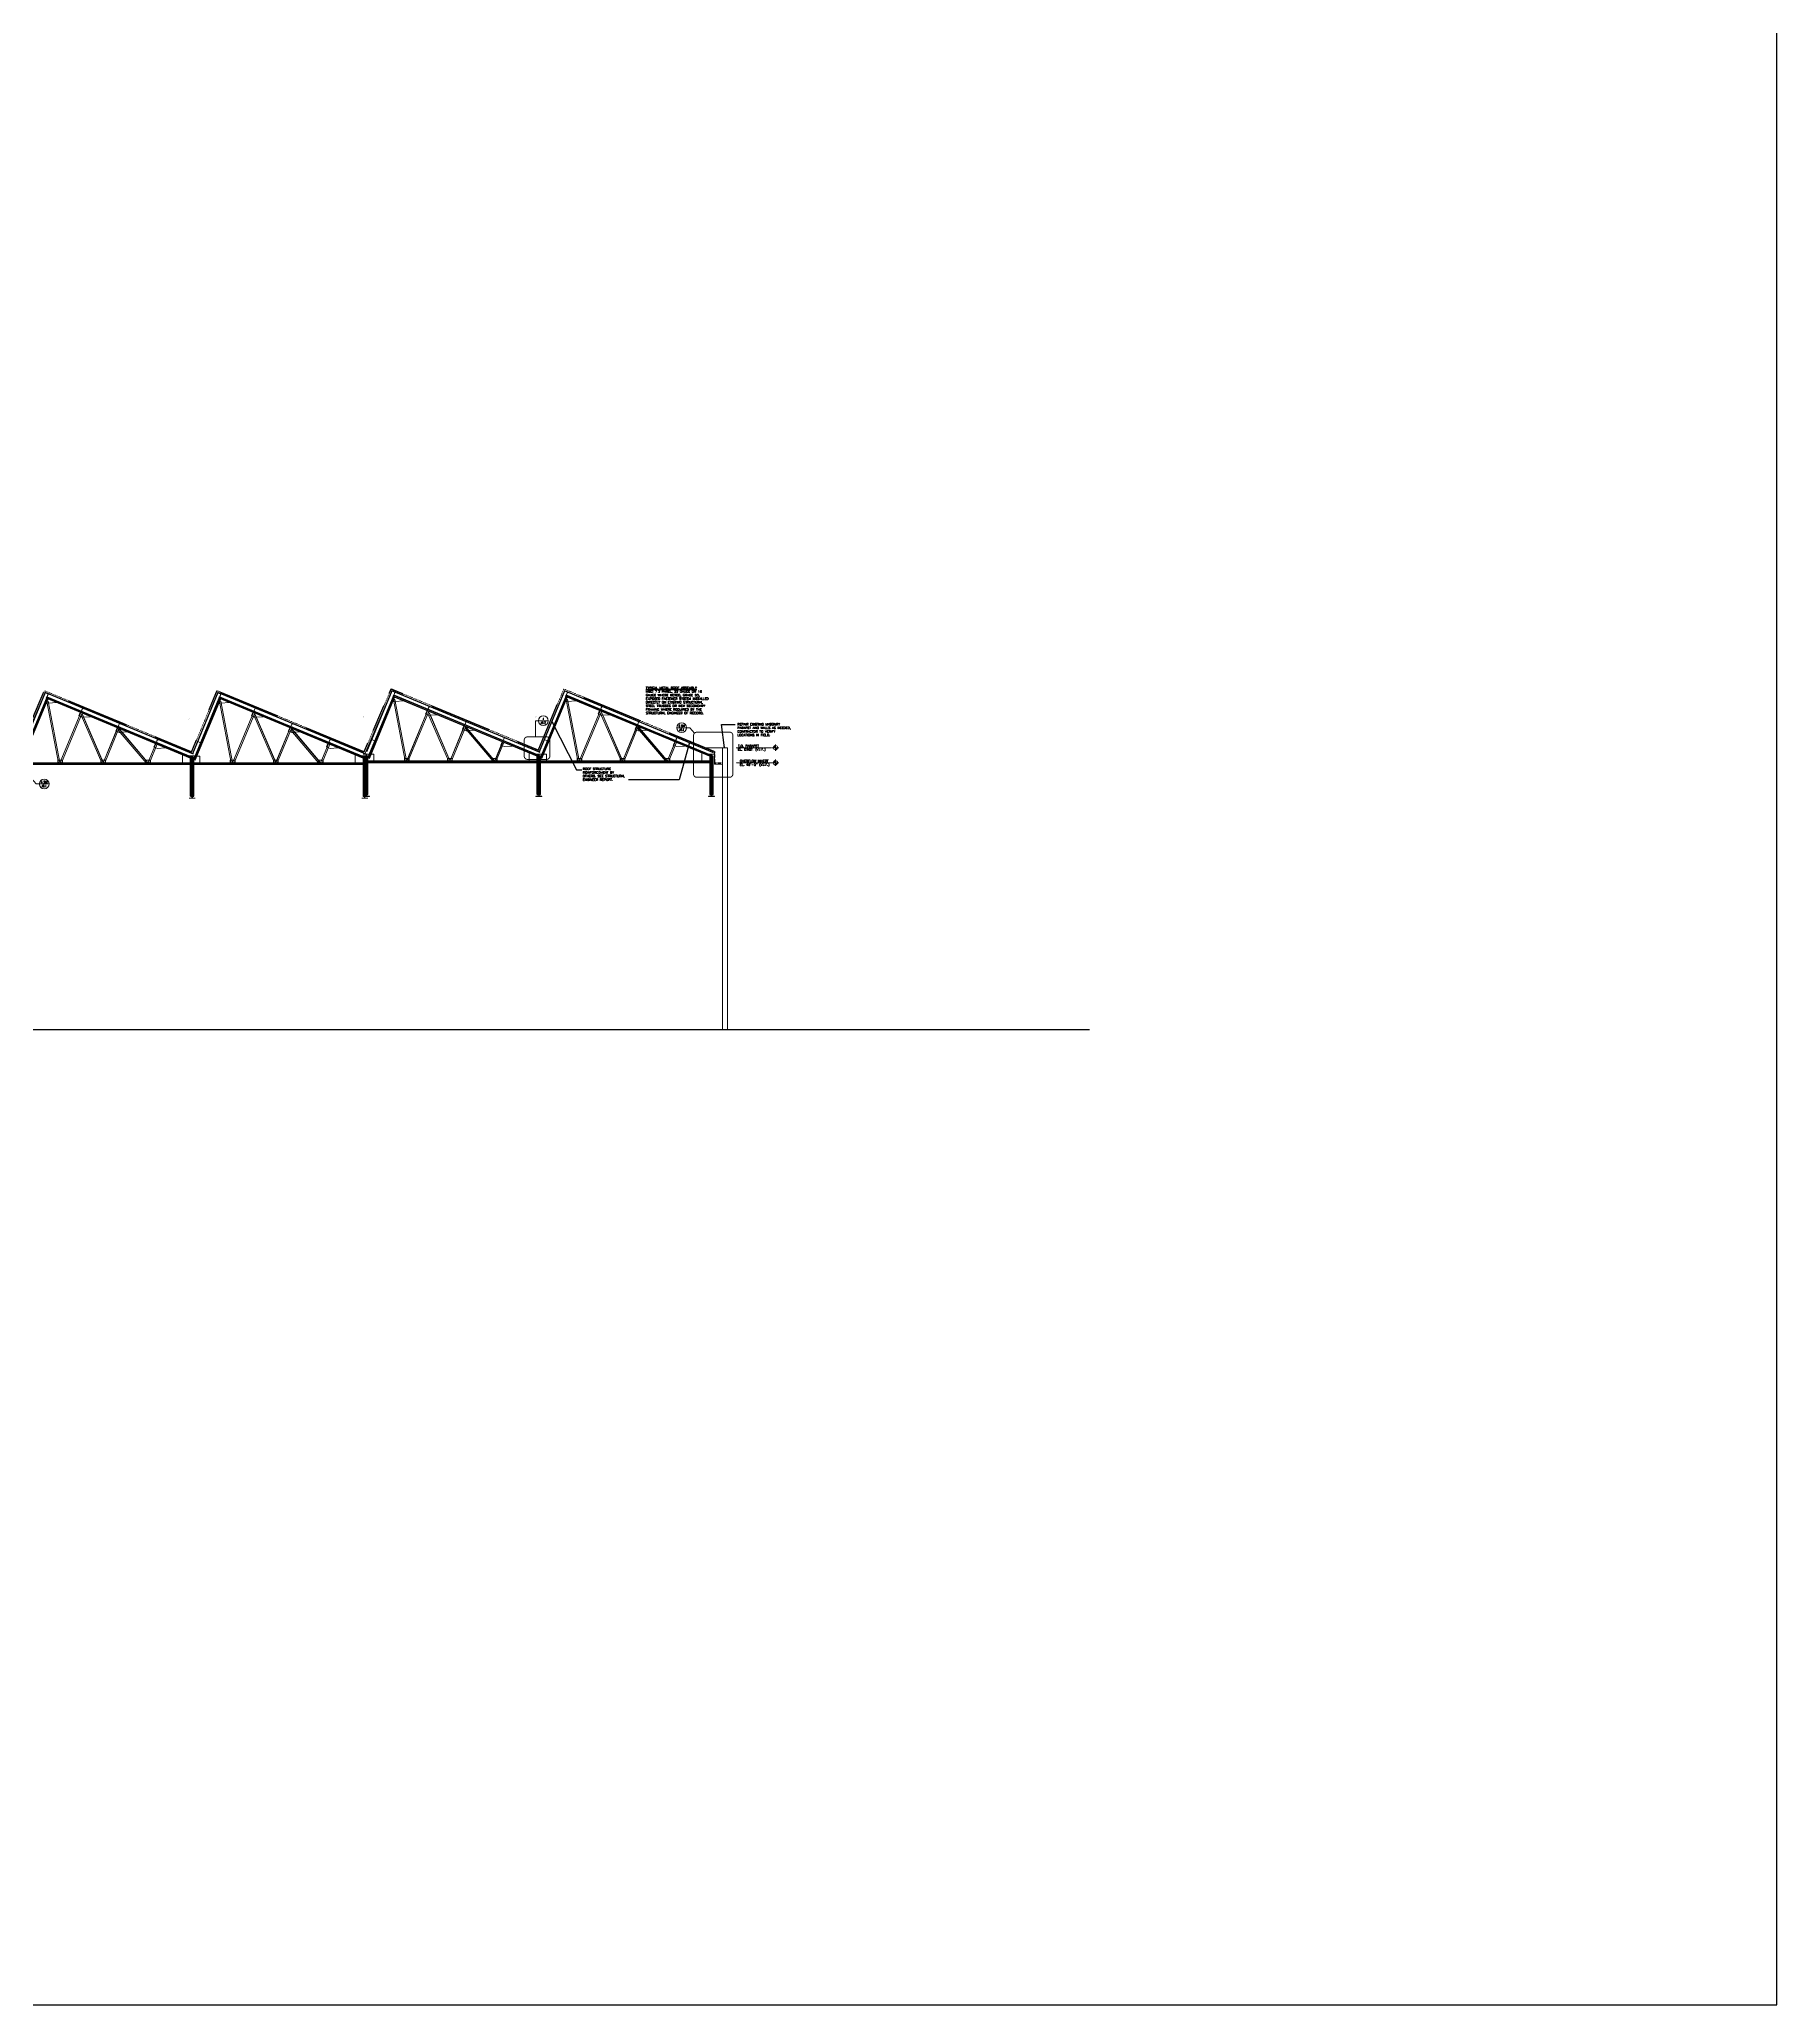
# Model space of a CAD drawing. Header units: inches. Extents: x -33163 to 19162, y -8858 to 30669.
# Drawn here: x -15376 to -11752, y -8858 to -4759 of the extents above; entities that cross this region are included whole.
import ezdxf
from ezdxf.enums import TextEntityAlignment as Align

# ---------------------------------------------------------------- set-up
doc = ezdxf.new("R2010")
doc.units = ezdxf.units.IN
for name, pattern in [('CENTER', [2, 1.25, -0.25, 0.25, -0.25]), ('DASHED', [0.75, 0.5, -0.25]), ('HIDDEN2', [0.1875, 0.125, -0.0625])]:
    doc.linetypes.add(name, pattern=pattern)
doc.layers.get('0').update_dxf_attribs({"color": 9, "lineweight": 0})
doc.layers.get('Defpoints').update_dxf_attribs({"color": 254})
for name, color, linetype in [('A-ANNO-NOTE-48', 12, 'Continuous'), ('A-WALL-EXIST', 251, 'Continuous'), ('ELEV-MK', 7, 'Continuous'), ('TRUSS_Geometry', 12, 'Continuous'), ('WALL_Solid Fills', 11, 'Continuous')]:
    doc.layers.add(name, color=color, linetype=linetype)
for name, color, linetype, lineweight in [('A-ANNO-SYMB-48', 12, 'Continuous', 9), ('A-ROOF-BELOW', 251, 'Continuous', 5), ('A-ROOF-EXIST', 7, 'Continuous', 30), ('METAL-DECK', 12, 'Continuous', 0)]:
    doc.layers.add(name, color=color, linetype=linetype, lineweight=lineweight)
doc.styles.add('ROMANS', font='romans.shx', dxfattribs={"width": 1.1})
doc.dimstyles.new('Dim 48', dxfattribs={"dimscale": 48, "dimtxt": 0.09375, "dimasz": 0.0625, "dimexe": 0.0625, "dimexo": 0.0625, "dimgap": 0.09375, "dimtad": 1, "dimdec": 4, "dimzin": 3, "dimdsep": 46, "dimlunit": 4, "dimtxsty": 'ROMANS', "dimblk1": 'ARCHTICK', "dimblk2": 'ARCHTICK', "dimsah": 1, "dimcen": 0.0625, "dimdle": 0.0625, "dimclrd": 2, "dimclre": 2, "dimclrt": 3, "dimaunit": 1, "dimazin": 0, "dimtm": 1e-09, "dimtfac": 1, "dimtdec": 4, "dimtmove": 2, "dimatfit": 3, "dimldrblk": 'CLOSEDBLANK', "dimfxl": 1, "dimtolj": 1, "dimtzin": 3, "dimarcsym": 0})

# ---------------------------------------------------------------- blocks, each defined once
blk = doc.blocks.new('A$Ca5cd4c98')
at = {"layer": 'METAL-DECK', "lineweight": 30}
for points in [[(60.6, 220.2), (7.7, 92.6)], [(369.9, 91.7), (60.6, 220.2)]]:
    blk.add_lwpolyline(points, dxfattribs=at)
at = {"layer": 'TRUSS_Geometry', "lineweight": 25}
for points in [[(63.4, 207.8), (63.1, 207.9), (10.6, 81.2), (10.8, 81.1)], [(364.7, 86), (64.3, 210.8)], [(6.8, 4), (3.8, 4), (3.8, 84), (6.8, 84)], [(7.6, 4), (7.3, 4), (7.3, 84), (7.6, 84)], [(366.8, 4), (366.8, 84), (363.8, 84), (363.8, 4), (366.8, 4), (367.1, 4), (367.1, 84)], [(10.6, 73.9), (363.8, 73.9)], [(10.6, 71.2), (363.8, 71.2)], [(10.6, 70.9), (363.8, 70.9)]]:
    blk.add_lwpolyline(points, dxfattribs=at)
for points in [[(10.8, 81.1), (13.6, 79.9), (66.2, 206.6), (63.4, 207.8)], [(364.8, 86.3), (363.6, 83.5), (63.3, 208.2), (64.4, 211)], [(7.1, 4), (6.8, 4), (6.8, 84), (7.1, 84)], [(7.6, 84), (7.6, 4), (10.6, 4), (10.6, 71.7), (10.6, 78), (10.6, 84)], [(370.6, 78), (370.6, 84), (367.6, 84), (367.6, 4), (370.6, 4), (370.6, 71.7)]]:
    blk.add_lwpolyline(points, close=True, dxfattribs=at)
at = {"layer": 'TRUSS_Geometry', "lineweight": 18}
for points in [[(60.6, 220.2), (63.9, 218.8), (67.1, 217.5), (66.5, 216.1), (66, 214.7), (65.7, 214.8), (66.2, 216), (66.7, 217.2), (66.7, 217.2), (66.7, 217.3), (66.7, 217.4), (66.6, 217.4), (63.8, 218.6), (61, 219.8), (60.9, 219.8), (60.8, 219.8), (60.7, 219.7), (60.7, 219.7), (60.2, 218.5), (59.7, 217.3), (59.5, 217.4), (59.6, 217.5), (59.6, 217.7)], [(141.4, 186.6), (141.3, 186.5), (141.3, 186.4), (140.1, 186.9), (138.9, 187.4), (138.9, 187.4), (138.8, 187.4), (138.7, 187.3), (138.7, 187.3), (137.5, 184.4), (136.3, 181.6), (136.3, 181.5), (136.3, 181.4), (136.4, 181.4), (136.4, 181.3), (137.6, 180.9), (138.8, 180.4), (138.7, 180.3), (138.7, 180.2), (137.3, 180.7), (135.9, 181.3), (137.3, 184.5), (138.6, 187.8), (140, 187.2)], [(212.8, 149.4), (214.1, 152.6), (215.5, 155.8), (216.9, 155.3), (218.3, 154.7), (218.2, 154.6), (218.2, 154.5), (217, 154.9), (215.8, 155.4), (215.7, 155.5), (215.7, 155.4), (215.6, 155.4), (215.6, 155.3), (214.4, 152.5), (213.2, 149.7), (213.2, 149.6), (213.2, 149.5), (213.3, 149.5), (213.3, 149.4), (214.5, 149), (215.7, 148.4), (215.6, 148.3), (215.6, 148.2), (214.2, 148.8)], [(7.1, 84), (7.1, 88), (0.8, 88), (0.8, 87.7), (6.8, 87.7), (6.8, 84)], [(7.3, 84), (7.3, 88), (13.6, 88), (13.6, 87.7), (7.6, 87.7), (7.6, 84)], [(23.8, 113), (23.7, 113.1), (23.6, 113.1), (24.1, 114.3), (24.5, 115.5), (24.5, 115.6), (24.5, 115.6), (24.5, 115.7), (24.4, 115.7), (21.6, 116.9), (18.8, 118.1), (18.7, 118.1), (18.6, 118.1), (18.6, 118), (18.5, 118), (18, 116.8), (17.5, 115.6), (17.4, 115.7), (17.3, 115.7), (17.9, 117.1), (18.5, 118.5), (21.7, 117.1), (25, 115.8), (24.4, 114.4)], [(367.1, 84), (367.1, 88), (360.9, 88), (360.9, 87.7), (366.8, 87.7), (366.8, 84)], [(367.4, 88), (373.6, 88), (373.6, 87.7), (367.6, 87.7), (367.6, 84), (367.4, 84)], [(367.4, 0), (367.4, 4), (367.6, 4), (367.6, 0.3), (373.6, 0.3), (373.6, 0)]]:
    blk.add_lwpolyline(points, close=True, dxfattribs=at)
for points in [[(69.9, 216.3), (69.8, 216.2), (69.8, 216.1), (68.6, 216.6), (67.4, 217.1), (67.4, 217.1), (67.3, 217.1), (67.2, 217.1), (67.1, 217), (66, 214.2), (64.8, 211.4), (64.8, 211.3), (64.8, 211.2), (64.9, 211.1), (64.9, 211.1), (66.1, 210.6), (67.3, 210.1), (67.3, 210), (67.2, 209.9), (65.8, 210.5), (64.4, 211), (65.8, 214.2), (67.1, 217.5)], [(295.2, 122.2), (294, 119.4), (292.9, 116.6), (292.9, 116.5), (292.9, 116.5), (292.9, 116.4), (293, 116.4), (294.2, 115.8), (295.4, 115.4), (295.3, 115.3), (295.3, 115.1), (293.9, 115.7), (292.5, 116.3), (293.8, 119.5), (295.1, 122.8), (296.5, 122.2), (297.9, 121.6), (297.9, 121.5), (297.8, 121.4), (296.6, 121.9), (295.5, 122.3)], [(6.8, 4), (6.8, 0.3), (0.8, 0.3), (0.8, 0), (7.1, 0)], [(7.6, 4), (7.6, 0.3), (13.6, 0.3), (13.6, 0), (7.3, 0), (7.3, 4)], [(367.1, 4), (367.1, 0), (360.9, 0), (360.9, 0.3), (366.8, 0.3), (366.8, 4)]]:
    blk.add_lwpolyline(points, dxfattribs=at)
at = {"layer": 'TRUSS_Geometry', "lineweight": 13}
for points in [[(60.3, 201.2), (63.4, 199.9), (64.5, 199.5), (67.7, 198.1), (67.8, 198.1), (83.9, 199.3), (84.1, 199.6), (85.2, 202.3)], [(137.7, 177.3), (94.7, 73.9), (91.9, 75.1), (134.9, 178.5), (135.1, 178.4), (92.2, 75), (91.9, 75.1)], [(135, 181.7), (133.9, 178.9), (130.9, 171.8), (131.9, 171.5), (134.7, 170.3), (137.5, 169.1), (138.3, 168.8), (140.9, 169), (154.5, 169.9), (154.7, 170.3), (155.8, 173.1)], [(214.5, 145.4), (184.8, 73.9), (182, 75.1), (211.7, 146.6), (211.9, 146.5), (182.2, 75), (182, 75.1)], [(211.9, 149.8), (210.8, 147), (207.8, 139.9), (208.7, 139.6), (211.5, 138.4), (215.3, 136.9), (217.3, 137), (221.1, 137.3), (231.4, 138), (231.5, 138.3), (232.7, 141.1)], [(23.1, 73.9), (23.1, 87.7), (16.8, 87.7), (13.3, 87.7)], [(294.3, 112.3), (278.4, 73.9), (275.6, 75.1)], [(312.3, 108.1), (311.2, 105.3), (311, 105), (294.9, 103.8), (291.4, 105.2), (288.6, 106.4), (287.5, 106.9), (290.5, 113.9), (291.6, 116.7)], [(347.2, 70.9), (347.2, 73.9), (347.2, 90.3), (347.2, 93.6)], [(364.8, 86.3), (366.8, 85.4)], [(86.7, 70.9), (86.7, 73.9), (86.7, 78.9), (87.4, 78.9), (90.5, 78.9), (93.5, 78.9), (96.7, 78.9), (96.7, 78.8), (96.7, 73.9), (96.7, 70.9)], [(176.6, 70.9), (176.6, 73.9), (176.6, 78.8), (176.6, 78.9), (179.8, 78.9), (183.6, 78.9), (186.6, 78.9), (186.6, 78.3), (186.6, 73.9), (186.6, 70.9)], [(280.2, 70.9), (280.2, 73.9), (280.2, 78.3), (280.2, 78.9), (277.2, 78.9), (270.7, 78.9), (270.2, 78.9), (270.2, 74.9), (270.2, 73.9), (270.2, 70.9)]]:
    blk.add_lwpolyline(points, dxfattribs=at)
for points in [[(91.3, 74.5), (67, 202.2), (64.1, 201.7), (88.3, 73.9)], [(91.3, 74.5), (67, 202.2), (66.8, 202.1), (91, 74.5)], [(178.7, 73.9), (181.5, 75.1), (138.6, 174.2), (138.3, 174.1), (181.2, 75), (181.5, 75.1), (140.9, 169), (138.6, 174.2), (135.8, 173)], [(273.3, 75.9), (221.1, 137.3), (215.4, 144), (213.1, 142), (271, 73.9)], [(215.4, 144), (221.1, 137.3), (273.3, 75.9), (273.1, 75.7), (215.1, 143.8)], [(291.5, 113.4), (275.6, 75.1), (275.8, 75), (291.8, 113.3)]]:
    blk.add_lwpolyline(points, close=True, dxfattribs=at)
at = {"layer": 'WALL_Solid Fills', "lineweight": 25, "transparency": 33554559}
blk.add_solid([(0.4, 164.3), (1.6, 167.3), (0, 164.5), (1.2, 167.4)], dxfattribs=at)
blk = doc.blocks.new('target')
for p, q in [((-6, 0), (6, 0)), ((-4, 0.5), (0, 0.5)), ((-4, 0.3), (0, 0.3)), ((-4, 0.2), (0, 0.2)), ((-3.9, 1), (0, 1)), ((-3.9, 0.8), (0, 0.8)), ((-3.9, 0.7), (0, 0.7)), ((-3.8, 1.3), (0, 1.3)), ((-3.8, 1.2), (0, 1.2)), ((-3.7, 1.5), (0, 1.5)), ((-3.6, 1.8), (0, 1.8)), ((-3.6, 1.7), (0, 1.7)), ((-3.5, 2), (0, 2)), ((-3.4, 2.2), (0, 2.2)), ((-3.2, 2.3), (0, 2.3)), ((-3.1, 2.5), (0, 2.5)), ((-3, 2.7), (0, 2.7)), ((-2.8, 2.8), (0, 2.8)), ((-2.6, 3), (0, 3)), ((-2.4, 3.2), (0, 3.2)), ((-2.2, 3.3), (0, 3.3)), ((-1.9, 3.5), (0, 3.5)), ((-1.6, 3.7), (0, 3.7)), ((-1.1, 3.8), (0, 3.8)), ((0, 6), (0, -6)), ((0, 0), (4, 0)), ((0, 0), (4, 0)), ((4, -0.2), (0, -0.2)), ((4, -0.3), (0, -0.3)), ((4, -0.5), (0, -0.5)), ((3.9, -0.7), (0, -0.7)), ((3.9, -0.8), (0, -0.8)), ((3.9, -1), (0, -1)), ((3.8, -1.2), (0, -1.2)), ((3.8, -1.3), (0, -1.3)), ((3.7, -1.5), (0, -1.5)), ((3.6, -1.7), (0, -1.7)), ((3.6, -1.8), (0, -1.8)), ((3.5, -2), (0, -2)), ((3.4, -2.2), (0, -2.2)), ((3.2, -2.3), (0, -2.3)), ((3.1, -2.5), (0, -2.5)), ((3, -2.7), (0, -2.7)), ((2.8, -2.8), (0, -2.8)), ((2.6, -3), (0, -3)), ((2.4, -3.2), (0, -3.2)), ((2.2, -3.3), (0, -3.3)), ((1.9, -3.5), (0, -3.5)), ((1.6, -3.7), (0, -3.7)), ((1.1, -3.8), (0, -3.8))]:
    blk.add_line(p, q)
blk.add_circle((0, 0), 4)
blk = doc.blocks.new('_ArchTick')
at = {"color": 0, "linetype": 'ByBlock', "const_width": 0.15}
blk.add_lwpolyline([(-0.5, -0.5), (0.5, 0.5)], dxfattribs=at)
blk = doc.blocks.new('DETL_TAG')
at = {"color": 0, "linetype": 'ByBlock'}
blk.add_line((20.4, 0), (-20.4, 0), dxfattribs=at)
blk.add_circle((0, 0), 20.4, dxfattribs=at)
at = {"color": 0, "linetype": 'ByBlock', "style": 'ROMANS', "width": 0.625}
for tag, p in [('NUMBER', (0, 7.9)), ('SHEET', (0, -8.5)), ('NOTE', (0, -28.8)), ('NOTE', (0, -41))]:
    blk.add_attdef(tag, text='', height=9, dxfattribs=at).set_placement(p, align=Align.MIDDLE)

msp = doc.modelspace()

# ---------------------------------------------------------------- linework, layer by layer
at = {"layer": 'A-ANNO-SYMB-48', "linetype": 'CENTER'}
for p, q in [((-13922.4524, -6267.51953), (-13840.2736, -6267.51953)), ((-13922.16295, -6236.1762), (-13840.20748, -6236.1762))]:
    msp.add_line(p, q, dxfattribs=at)
at = {"layer": 'A-ANNO-SYMB-48'}
for points in [[(-14334.83556, -6180.06988), (-14341.14454, -6180.06988), (-14341.14454, -6213.63651)], [(-14025.54816, -6194.57786), (-14019.23917, -6194.57786), (-14009.18551, -6205.88127)], [(-15375.89727, -6311.8211), (-15382.20626, -6311.8211), (-15392.25992, -6300.5177)]]:
    msp.add_lwpolyline(points, dxfattribs=at)
at = {"layer": 'A-ANNO-SYMB-48', "linetype": 'HIDDEN2', "const_width": 2, "flags": 128}
msp.add_lwpolyline([(-14364.40489, -6220.41651), (-14364.40489, -6253.85389, 0.4142135624), (-14357.62489, -6260.63389), (-14317.6794, -6260.63389, 0.4142135624), (-14310.8994, -6253.85389), (-14310.8994, -6220.41651, 0.4142135624), (-14317.6794, -6213.63651), (-14357.62489, -6213.63651, 0.4142135624)], format="xyb", close=True, dxfattribs=at)
at = {"layer": 'A-ROOF-BELOW', "linetype": 'Continuous', "lineweight": 0}
msp.add_line((-13986.65032, -6236.1762), (-13950.54587, -6236.1762), dxfattribs=at)
msp.add_lwpolyline([(-15504.03067, -6381.86489), (-15504.03067, -6236.1762), (-15492.03067, -6236.1762), (-15492.03067, -6270.51953), (-15420.42138, -6270.51953), (-15420.42138, -6253.45284), (-15363.61157, -6121.26923), (-15056.53554, -6248.80016), (-15003.56815, -6121.27041), (-14696.71851, -6248.71537), (-14640.34026, -6117.53591), (-14333.26423, -6245.06684), (-14280.29685, -6117.53709), (-13967.34665, -6247.51582), (-13967.34665, -6270.51953), (-13950.54587, -6270.51953), (-13950.54587, -6236.1762), (-13940.57257, -6236.1762), (-13940.57257, -6823.77168)], dxfattribs=at)
msp.add_lwpolyline([(-13950.54587, -6823.77168), (-13940.57257, -6823.77168), (-13940.57257, -6236.1762), (-13950.54587, -6236.1762)], close=True, dxfattribs=at)
at = {"layer": 'A-ROOF-EXIST', "linetype": 'DASHED'}
msp.add_lwpolyline([(-15492.03067, -6267.51953), (-15423.42138, -6267.51953), (-15423.42138, -6252.83547), (-15365.19768, -6117.36207), (-15058.15541, -6244.87898), (-15005.188, -6117.34917), (-14698.3046, -6244.80815), (-14641.92637, -6113.62875), (-14334.8841, -6241.14566), (-14281.91669, -6113.61586), (-13967.34665, -6244.26736), (-13967.34665, -6267.51953), (-13950.54587, -6267.51953)], dxfattribs=at)
at = {"layer": 'ELEV-MK'}
msp.add_line((-30671.63187, -6823.77168), (-13185.28722, -6823.77168), dxfattribs=at)

# ---------------------------------------------------------------- block references
at = {"layer": 'A-ANNO-SYMB-48'}
ref = msp.add_blockref('DETL_TAG', (-14324.65308, -6180.06988), dxfattribs=dict(at, xscale=0.5, yscale=0.5, zscale=0.5))
ref.add_attrib('NUMBER', '4', dxfattribs={"layer": '0', "color": 0, "linetype": 'ByBlock', "height": 4.5, "style": 'ROMANS', "width": 0.625}).set_placement((-14324.65308, -6176.11002), align=Align.MIDDLE)
ref.add_attrib('SHEET', 'A5.2', dxfattribs={"layer": '0', "color": 0, "linetype": 'ByBlock', "height": 4.5, "style": 'ROMANS', "width": 0.625}).set_placement((-14324.65308, -6184.31258), align=Align.MIDDLE)
ref = msp.add_blockref('DETL_TAG', (-14035.73063, -6194.57786), dxfattribs=dict(at, xscale=0.5, yscale=0.5, zscale=0.5))
ref.add_attrib('NUMBER', '6 SIM', dxfattribs={"layer": '0', "color": 0, "linetype": 'ByBlock', "height": 4.5, "style": 'ROMANS', "width": 0.625}).set_placement((-14035.73063, -6190.61801), align=Align.MIDDLE)
ref.add_attrib('SHEET', 'A5.1', dxfattribs={"layer": '0', "color": 0, "linetype": 'ByBlock', "height": 4.5, "style": 'ROMANS', "width": 0.625}).set_placement((-14035.73063, -6198.82056), align=Align.MIDDLE)
at = {"layer": 'A-ANNO-SYMB-48', "xscale": 1.125005625, "yscale": 1.125005625, "zscale": 1.125005625}
for p in [(-13840.20748, -6236.1762), (-13840.2736, -6267.51953)]:
    msp.add_blockref('target', p, dxfattribs=at)
at = {"layer": 'A-ANNO-SYMB-48'}
ref = msp.add_blockref('DETL_TAG', (-15365.71479, -6311.8211), dxfattribs=dict(at, xscale=0.5, yscale=0.5, zscale=0.5))
ref.add_attrib('NUMBER', '4 SIM', dxfattribs={"layer": '0', "color": 0, "linetype": 'ByBlock', "height": 4.5, "style": 'ROMANS', "width": 0.625}).set_placement((-15365.71479, -6307.86125), align=Align.MIDDLE)
ref.add_attrib('SHEET', 'A5.1', dxfattribs={"layer": '0', "color": 0, "linetype": 'ByBlock', "height": 4.5, "style": 'ROMANS', "width": 0.625}).set_placement((-15365.71479, -6316.0638), align=Align.MIDDLE)
at = {"layer": 'A-WALL-EXIST'}
for p in [(-15424.26137, -6341.45284), (-15064.21796, -6341.45402), (-14700.99007, -6337.71952), (-14340.94665, -6337.7207)]:
    msp.add_blockref('A$Ca5cd4c98', p, dxfattribs=at)

# ---------------------------------------------------------------- texts
at = {"layer": 'A-ANNO-NOTE-48', "char_height": 4.5, "attachment_point": 1, "style": 'ROMANS'}
for s, width, gutter_width, heights, insert in [('\\A1;T.O. PARAPET  \\PEL. EXIST. (V.I.F.)', 73.9263438, 22.71099, [15.80179], (-13918.63155, -6230.27427)), ('\\A1;OVERFLOW INVERT  \\PEL. 46\'-5" (V.I.F.)', 74.9447294, 2.10938, [17.02037], (-13914.46352, -6261.8629))]:
    msp.add_mtext_dynamic_manual_height_columns(s, width=width, gutter_width=gutter_width, heights=heights, dxfattribs=dict(at, insert=insert))

# ---------------------------------------------------------------- next in the draw order: texts
at = {"layer": 'A-ANNO-NOTE-48', "insert": (-13919.52486, -6185.09742), "char_height": 4.5, "width": 122.5353173, "attachment_point": 1, "style": 'ROMANS', "bg_fill": 2}
msp.add_mtext('\\A1;REPAIR EXISTING MASONRY PARAPET AND WALLS AS NEEDED, CONTRACTOR TO VERIFY LOCATIONS IN FIELD.', dxfattribs=at)
at = {"layer": 'A-ANNO-NOTE-48', "insert": (-14242.15052, -6278.1494), "char_height": 4.5, "width": 99.3313373, "attachment_point": 1, "style": 'ROMANS', "bg_fill": 3, "box_fill_scale": 1.5, "bg_fill_color": 256, "bg_fill_transparency": 0}
msp.add_mtext('\\A1;ROOF STRUCTURE REINFORCEMENT BY OTHERS. SEE STRUCTURAL ENGINEER REPORT.  ', dxfattribs=at)

# ---------------------------------------------------------------- next in the draw order: linework, layer by layer
at = {"layer": 'A-ANNO-SYMB-48', "linetype": 'HIDDEN2', "const_width": 2, "flags": 128}
msp.add_lwpolyline([(-13935.87872, -6203.89545), (-14004.39132, -6203.89545, 0.4142135624), (-14011.17132, -6210.67545), (-14011.17132, -6291.14763, 0.4142135624), (-14004.39132, -6297.92763), (-13935.87872, -6297.92763, 0.4142135624), (-13929.09872, -6291.14763), (-13929.09872, -6210.67545, 0.4142135624)], format="xyb", close=True, dxfattribs=at)
at = {"layer": 'Defpoints'}
msp.add_lwpolyline([(-11751.71106, 17871.04688), (-33163.00173, 17871.04688), (-33163.00173, -8857.6608), (-11751.71106, -8857.6608)], close=True, dxfattribs=at)

# ---------------------------------------------------------------- next in the draw order: leaders
at = {"layer": 'A-ANNO-NOTE-48'}
for points in [[(-14306.78054, -6181.30197), (-14255.22258, -6282.35545), (-14244.544, -6282.35545)], [(-13946.57257, -6236.67984), (-13953.0873, -6187.839), (-13924.48617, -6187.839)], [(-14019.878, -6225.69779), (-14040.86459, -6303.06997), (-14147.15604, -6303.06997)]]:
    msp.add_leader(points, dimstyle='Dim 48', override={"dimclrd": 256}, dxfattribs=at)

# ---------------------------------------------------------------- next in the draw order: texts
at = {"layer": 'A-ANNO-NOTE-48', "insert": (-14110.65685, -6116.7666), "char_height": 4.5, "width": 144.2740448, "attachment_point": 1, "style": 'ROMANS', "bg_fill": 2}
msp.add_mtext('\\pxb0.33333,a0.33333;MBCI 7.2 PANEL, 22 GAUGE OR 16 GAUGE WHERE NOTED, GRADE 50, EXPOSED FASTENER SYSTEM INSTALLED DIRECTLY ON EXISTING STRUCTURAL STEEL TRUSSES OR NEW SECONDARY FRAMING WHERE REQUIRED BY THE STRUCTURAL ENGINEER OF RECORD. ', dxfattribs=at)

# ---------------------------------------------------------------- next in the draw order: texts
at = {"layer": 'A-ANNO-NOTE-48', "insert": (-14110.65685, -6108.97326), "char_height": 4.5, "width": 168.2271367, "attachment_point": 1, "style": 'ROMANS', "bg_fill": 2}
msp.add_mtext('{\\LTYPICAL METAL ROOF ASSEMBLY }', dxfattribs=at)

doc.saveas('drawing.dxf')
